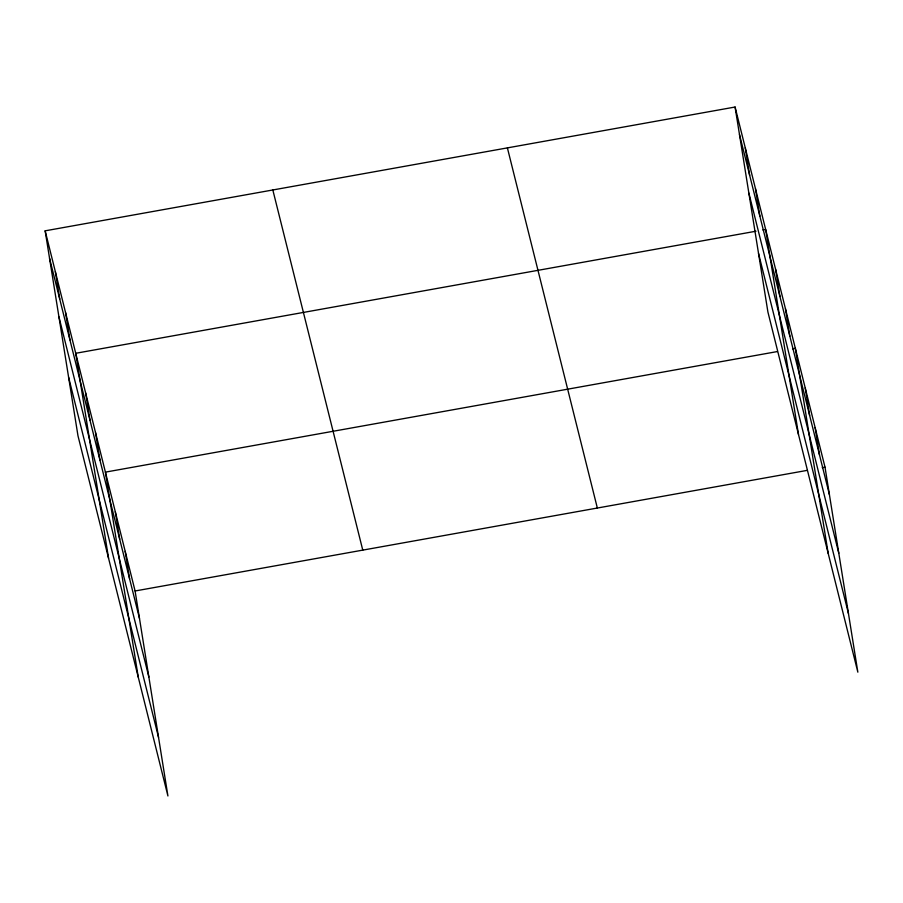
<?xml version="1.0" encoding="UTF-8"?>
<svg xmlns="http://www.w3.org/2000/svg" width="903" height="903" viewBox="0 0 903 903"><rect width="100%" height="100%" fill="white"/><g stroke="black" fill="none" stroke-linecap="round" stroke-linejoin="round"><path stroke-width="1.35" d="M45.15 230.829L135.089 590.98L167.924 795.972L77.985 435.822L45.15 230.829L735.076 107.028L825.015 467.178L857.85 672.171L767.911 312.02L735.076 107.028M755.992 231.213L75.728 353.287L108.563 558.268M762.9 229.972L765.654 229.486L798.489 434.467M777.393 351.549L105.414 472.134L138.249 677.126M792.574 348.829L795.34 348.332L828.164 553.313M135.089 590.98L807.079 470.395M822.261 467.675L825.015 467.178M739.467 134.479L829.417 494.63M748.858 193.061L838.797 553.212M758.52 253.427L848.47 613.577M507.396 147.889L597.346 508.039M272.83 189.98L362.769 550.13M49.541 258.281L139.491 618.431M58.932 316.863L148.871 677.013M68.594 377.228L158.544 737.379M815.127 427.559L819.518 455.01M805.228 387.951L809.63 415.391M785.441 308.713L789.843 336.164M775.553 269.094L779.944 296.545M755.461 188.659L759.852 216.11M745.268 147.844L749.659 175.295M125.201 551.372L129.592 578.812M115.302 511.753L119.704 539.193M95.515 432.514L99.917 459.966M85.627 392.895L90.018 420.346M65.535 312.472L69.937 339.912M55.343 271.645L59.745 299.096"/></g></svg>
